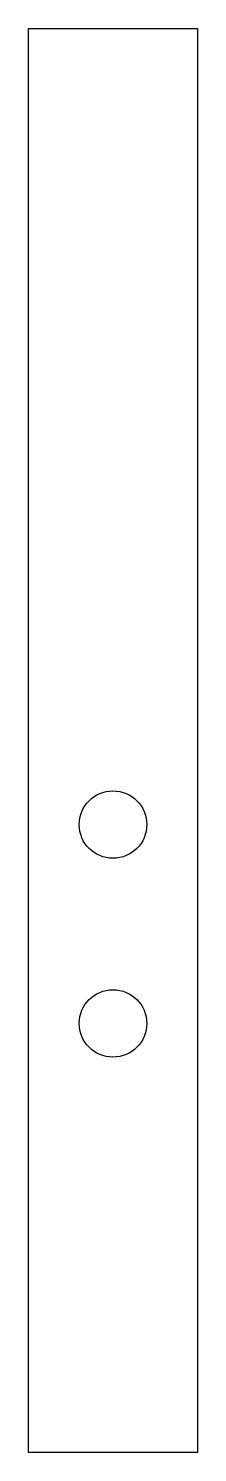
# Model space of a CAD drawing. Header units: millimetres. Extents: x -80 to -75, y -8.9 to 33.4.
import ezdxf

# ---------------------------------------------------------------- set-up
doc = ezdxf.new("R2010")
doc.units = ezdxf.units.MM

msp = doc.modelspace()

# ---------------------------------------------------------------- linework, layer by layer
msp.add_lwpolyline([(-75, -8.893), (-80, -8.893), (-80, 33.363), (-75, 33.363)], close=True)
for centre in [(-77.5, 9.739), (-77.5, 3.839)]:
    msp.add_circle(centre, 1)

doc.saveas('drawing.dxf')
